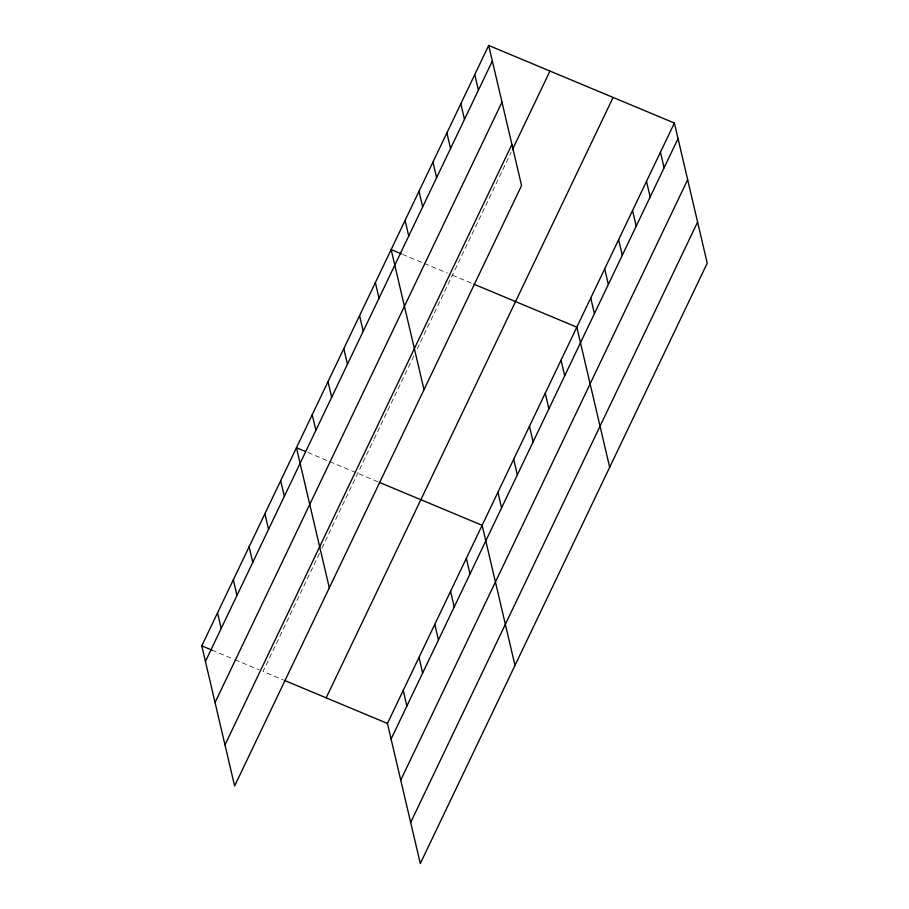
<?xml version="1.0" encoding="UTF-8"?>
<svg xmlns="http://www.w3.org/2000/svg" width="909" height="909" viewBox="0 0 909 909"><rect width="100%" height="100%" fill="white"/><g stroke="black" fill="none" stroke-linecap="round" stroke-linejoin="round"><path stroke-width="0.68" stroke-dasharray="4.54 3.41" d="M319.491 553.342L263.042 671.467L283.244 679.898M321.911 548.263L373.508 440.308M374.11 439.036L414.174 355.203M417.208 348.863L511.188 152.201M402.63 254.395L421.776 262.394M424.333 263.462L447.308 273.064M452.409 275.188L472.612 283.631M307.935 452.523L327.092 460.522M329.637 461.59L377.928 481.77M211.979 650.128L232.397 658.661M234.954 659.729L259.213 669.865"/><path stroke-width="1.36" d="M488.69 45.45L521.561 185.561L234.624 785.967L201.764 645.856L488.69 45.45L674.376 123.033L707.236 263.144L420.31 863.55L387.439 723.439L674.376 123.033M205.423 661.457L492.348 61.039M215.058 702.543L501.984 102.138M224.989 744.88L511.915 144.463M512.403 149.667L549.968 71.05M326.172 697.839L613.098 97.433M391.097 739.04L678.034 138.634M400.744 780.127L687.67 179.721M410.663 822.463L697.601 222.057M401.346 253.861L391.143 249.589L424.003 389.7M473.873 284.165L576.817 327.172L609.678 467.283M305.39 451.455L296.448 447.728L329.308 587.828M379.189 482.293L482.134 525.311L514.994 665.411M201.764 645.856L211.979 650.128M284.506 680.432L387.439 723.439M660.434 152.201L664.093 167.79M646.504 181.357L650.162 196.958M632.562 210.524L636.22 226.114M618.631 239.681L622.29 255.281M604.69 268.848L608.348 284.437M590.759 298.016L594.406 313.605M561.035 360.191L564.694 375.792M474.759 74.618L478.418 90.207M545.252 393.222L548.911 408.811M460.818 103.774L464.476 119.374M529.47 426.241L533.129 441.831M446.887 132.941L450.546 148.531M513.699 459.261L517.346 474.862M432.945 162.097L436.604 177.698M497.916 492.28L501.575 507.881M419.015 191.265L422.674 206.854M405.073 220.421L408.732 236.022M466.351 558.331L470.01 573.92M450.569 591.35L454.227 606.951M375.36 282.608L379.019 298.209M434.786 624.381L438.445 639.97M359.578 315.639L363.236 331.228M419.004 657.4L422.662 672.99M343.795 348.658L347.454 364.248M403.221 690.42L406.88 706.02M328.013 381.678L331.671 397.278M312.23 414.697L315.889 430.298M280.665 480.747L284.324 496.337M264.894 513.767L268.541 529.368M249.111 546.786L252.77 562.387M233.329 579.817L236.988 595.406M217.546 612.836L221.205 628.426"/></g></svg>
